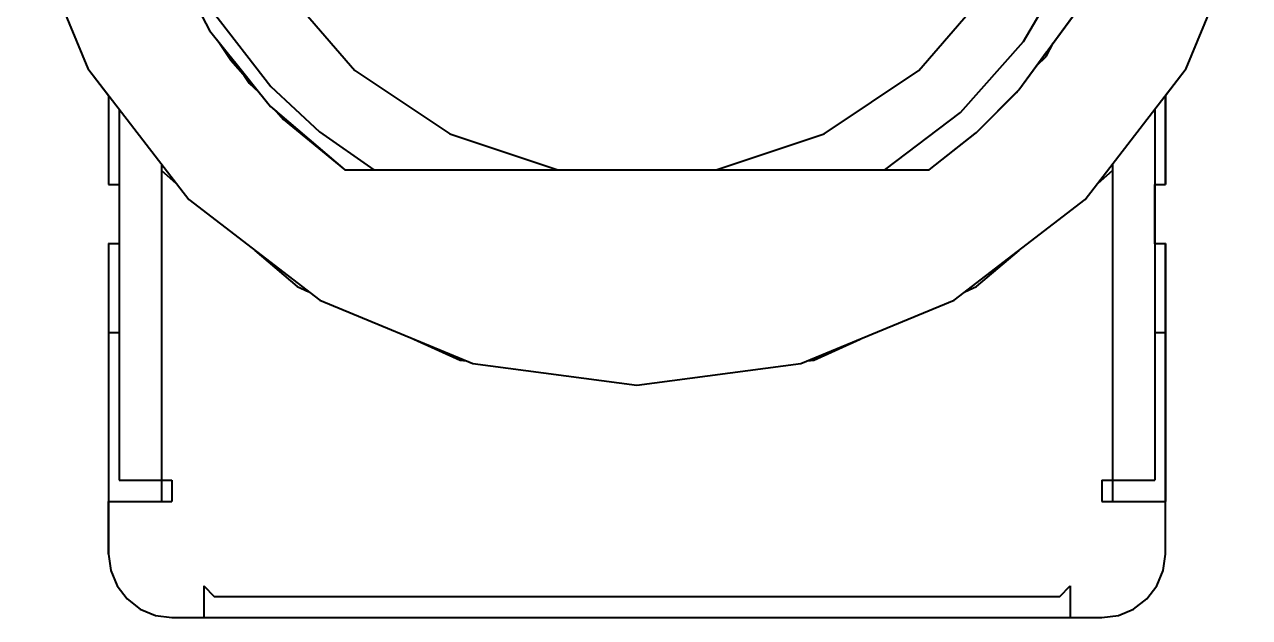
# Model space of a CAD drawing. Extents: x 193 to 1101, y 70 to 664.
# Drawn here: x 593 to 604.59, y 535.95 to 541.57 of the extents above; entities that cross this region are included whole.
import ezdxf

# ---------------------------------------------------------------- set-up
doc = ezdxf.new("R2010")
doc.units = 0
doc.header["$MEASUREMENT"] = 0
doc.layers.add('Основная', color=7, linetype='CONTINUOUS', lineweight=40)

msp = doc.modelspace()

# ---------------------------------------------------------------- linework, layer by layer
at = {"layer": 'Основная'}
for p, q in [((592.996, 542.6), (593.596, 541.152)), ((592.996, 542.6), (593.596, 541.152)), ((592.996, 542.6), (593.596, 541.152)), ((592.996, 542.6), (593.596, 541.152)), ((603.988, 541.152), (604.588, 542.6)), ((603.988, 541.152), (604.588, 542.6)), ((603.988, 541.152), (604.588, 542.6)), ((603.988, 541.152), (604.588, 542.6)), ((594.32, 542.328), (594.748, 541.512)), ((594.32, 542.328), (594.748, 541.512)), ((602.45, 541.406), (602.904, 542.178)), ((602.45, 541.406), (602.904, 542.178)), ((595.416, 541.95), (596.122, 541.132)), ((595.416, 541.95), (596.122, 541.132)), ((601.46, 541.132), (602.166, 541.95)), ((601.46, 541.132), (602.166, 541.95)), ((594.58, 541.832), (594.748, 541.512)), ((594.58, 541.832), (594.748, 541.512)), ((594.774, 541.694), (595.328, 540.98)), ((594.774, 541.694), (595.328, 540.98)), ((602.406, 540.948), (602.95, 541.694)), ((602.406, 540.948), (602.95, 541.694)), ((602.668, 541.306), (602.932, 541.664)), ((602.668, 541.306), (602.932, 541.664)), ((594.748, 541.512), (595.324, 540.79)), ((594.748, 541.512), (594.748, 541.512)), ((594.748, 541.512), (595.134, 541.028)), ((594.748, 541.512), (595.028, 541.16)), ((594.748, 541.512), (594.748, 541.512)), ((594.748, 541.512), (594.748, 541.512)), ((594.748, 541.512), (594.748, 541.512)), ((594.748, 541.512), (594.748, 541.512)), ((594.748, 541.512), (594.748, 541.512)), ((594.748, 541.512), (594.836, 541.4)), ((594.748, 541.512), (594.748, 541.512)), ((594.748, 541.512), (594.836, 541.4)), ((594.748, 541.512), (594.748, 541.512)), ((594.748, 541.512), (594.836, 541.4)), ((594.748, 541.512), (594.748, 541.512)), ((594.748, 541.512), (594.748, 541.512)), ((594.748, 541.512), (594.748, 541.512)), ((594.748, 541.512), (595.324, 540.79)), ((594.748, 541.512), (594.748, 541.512)), ((594.748, 541.512), (595.134, 541.028)), ((594.748, 541.512), (595.028, 541.16)), ((594.748, 541.512), (594.748, 541.512)), ((594.748, 541.512), (594.748, 541.512)), ((594.748, 541.512), (594.748, 541.512)), ((594.748, 541.512), (594.748, 541.512)), ((594.748, 541.512), (594.748, 541.512)), ((594.748, 541.512), (594.836, 541.4)), ((594.748, 541.512), (594.748, 541.512)), ((594.748, 541.512), (594.836, 541.4)), ((594.748, 541.512), (594.748, 541.512)), ((594.748, 541.512), (594.836, 541.4)), ((594.748, 541.512), (594.748, 541.512)), ((594.748, 541.512), (594.748, 541.512)), ((594.748, 541.512), (594.748, 541.512)), ((594.836, 541.4), (594.948, 541.228)), ((594.836, 541.4), (594.948, 541.228)), ((601.854, 540.734), (602.45, 541.406)), ((601.854, 540.734), (602.45, 541.406)), ((602.664, 541.264), (602.73, 541.39)), ((602.664, 541.264), (602.73, 541.39)), ((602.406, 540.948), (602.668, 541.308)), ((602.406, 540.948), (602.668, 541.308)), ((602.406, 540.948), (602.668, 541.308)), ((602.406, 540.948), (602.668, 541.308)), ((602.406, 540.948), (602.668, 541.308)), ((602.406, 540.948), (602.668, 541.308)), ((602.572, 541.176), (602.664, 541.264)), ((602.572, 541.176), (602.664, 541.264)), ((593.596, 541.152), (593.792, 540.896)), ((593.596, 541.152), (594.55, 539.91)), ((593.596, 541.152), (593.792, 540.896)), ((593.596, 541.152), (594.55, 539.91)), ((594.948, 541.228), (595.204, 540.94)), ((594.948, 541.228), (595.204, 540.94)), ((594.984, 541.216), (595.134, 541.028)), ((594.984, 541.216), (595.134, 541.028)), ((596.122, 541.132), (597.02, 540.532)), ((596.122, 541.132), (597.02, 540.532)), ((600.564, 540.532), (601.46, 541.132)), ((600.564, 540.532), (601.46, 541.132)), ((603.034, 539.91), (603.988, 541.152)), ((603.034, 539.91), (603.988, 541.152)), ((603.792, 540.896), (603.988, 541.152)), ((603.792, 540.896), (603.988, 541.152)), ((595.072, 541.088), (595.122, 541.012)), ((595.072, 541.088), (595.122, 541.012)), ((595.092, 541.066), (595.092, 541.058)), ((595.092, 541.066), (595.092, 541.058)), ((595.122, 541.012), (595.212, 540.93)), ((595.122, 541.012), (595.212, 540.93)), ((595.152, 541.006), (595.324, 540.79)), ((595.152, 541.006), (595.324, 540.79)), ((593.792, 540.896), (593.792, 540.052)), ((593.792, 540.896), (593.792, 540.052)), ((593.792, 540.896), (593.792, 540.052)), ((593.792, 540.896), (593.792, 540.052)), ((595.328, 540.98), (595.788, 540.552)), ((595.328, 540.98), (595.788, 540.552)), ((602.004, 540.544), (602.406, 540.948)), ((602.004, 540.544), (602.406, 540.948)), ((602.13, 540.672), (602.384, 540.922)), ((602.13, 540.672), (602.384, 540.922)), ((602.384, 540.922), (602.39, 540.932)), ((602.384, 540.922), (602.39, 540.932)), ((602.388, 540.928), (602.396, 540.938)), ((602.388, 540.928), (602.396, 540.938)), ((602.396, 540.938), (602.4, 540.942)), ((602.396, 540.938), (602.4, 540.942)), ((602.396, 540.938), (602.398, 540.938)), ((602.396, 540.938), (602.398, 540.938)), ((602.398, 540.938), (602.4, 540.942)), ((602.398, 540.938), (602.4, 540.942)), ((602.406, 540.948), (602.406, 540.948)), ((602.406, 540.948), (602.406, 540.948)), ((602.406, 540.948), (602.406, 540.948)), ((602.406, 540.948), (602.406, 540.948)), ((602.406, 540.948), (602.406, 540.948)), ((602.406, 540.948), (602.406, 540.948)), ((602.406, 540.948), (602.406, 540.948)), ((602.406, 540.948), (602.406, 540.948)), ((602.406, 540.948), (602.406, 540.948)), ((602.406, 540.948), (602.406, 540.948)), ((602.406, 540.948), (602.406, 540.948)), ((602.406, 540.948), (602.406, 540.948)), ((602.406, 540.948), (602.406, 540.948)), ((602.406, 540.948), (602.406, 540.948)), ((602.406, 540.948), (602.406, 540.948)), ((602.406, 540.948), (602.406, 540.948)), ((602.406, 540.948), (602.406, 540.948)), ((602.406, 540.948), (602.406, 540.948)), ((602.406, 540.948), (602.406, 540.948)), ((602.406, 540.948), (602.406, 540.948)), ((602.406, 540.948), (602.406, 540.948)), ((602.406, 540.948), (602.406, 540.948)), ((602.406, 540.948), (602.406, 540.948)), ((602.406, 540.948), (602.406, 540.948)), ((602.406, 540.948), (602.406, 540.948)), ((602.406, 540.948), (602.406, 540.948)), ((602.406, 540.948), (602.406, 540.948)), ((602.406, 540.948), (602.406, 540.948)), ((602.406, 540.948), (602.406, 540.948)), ((602.406, 540.948), (602.406, 540.948)), ((602.406, 540.948), (602.406, 540.948)), ((602.406, 540.948), (602.406, 540.948)), ((602.406, 540.948), (602.406, 540.948)), ((602.406, 540.948), (602.406, 540.948)), ((602.406, 540.948), (602.406, 540.948)), ((602.406, 540.948), (602.406, 540.948)), ((603.792, 540.052), (603.792, 540.896)), ((603.792, 540.896), (603.792, 540.052)), ((603.792, 540.052), (603.792, 540.896)), ((603.792, 540.896), (603.792, 540.052)), ((595.324, 540.79), (596.026, 540.192)), ((595.324, 540.79), (595.324, 540.79)), ((595.324, 540.79), (596.026, 540.192)), ((595.324, 540.79), (595.324, 540.79)), ((595.324, 540.79), (596.026, 540.192)), ((595.324, 540.79), (595.324, 540.79)), ((595.324, 540.79), (595.324, 540.79)), ((595.324, 540.79), (595.324, 540.79)), ((595.324, 540.79), (595.324, 540.79)), ((595.324, 540.79), (595.324, 540.79)), ((595.324, 540.79), (595.324, 540.79)), ((595.324, 540.79), (595.324, 540.79)), ((595.324, 540.79), (595.324, 540.79)), ((595.324, 540.79), (595.324, 540.79)), ((595.324, 540.79), (595.324, 540.79)), ((595.324, 540.79), (595.324, 540.79)), ((595.324, 540.79), (595.382, 540.742)), ((595.324, 540.79), (595.324, 540.79)), ((595.324, 540.79), (595.324, 540.79)), ((595.324, 540.79), (596.026, 540.192)), ((595.324, 540.79), (595.324, 540.79)), ((595.324, 540.79), (596.026, 540.192)), ((595.324, 540.79), (595.324, 540.79)), ((595.324, 540.79), (596.026, 540.192)), ((595.324, 540.79), (595.324, 540.79)), ((595.324, 540.79), (595.324, 540.79)), ((595.324, 540.79), (595.324, 540.79)), ((595.324, 540.79), (595.324, 540.79)), ((595.324, 540.79), (595.324, 540.79)), ((595.324, 540.79), (595.324, 540.79)), ((595.324, 540.79), (595.324, 540.79)), ((595.324, 540.79), (595.324, 540.79)), ((595.324, 540.79), (595.324, 540.79)), ((595.324, 540.79), (595.324, 540.79)), ((595.324, 540.79), (595.324, 540.79)), ((595.324, 540.79), (595.382, 540.742)), ((595.324, 540.79), (595.324, 540.79)), ((595.324, 540.79), (595.324, 540.79)), ((593.892, 540.766), (593.892, 537.252)), ((593.892, 540.766), (593.892, 537.252)), ((595.382, 540.742), (595.446, 540.668)), ((595.382, 540.742), (595.446, 540.668)), ((595.446, 540.668), (596.026, 540.192)), ((595.446, 540.668), (596.026, 540.192)), ((601.136, 540.192), (601.854, 540.734)), ((601.136, 540.192), (601.854, 540.734)), ((602.004, 540.546), (602.13, 540.672)), ((602.004, 540.546), (602.13, 540.672)), ((602.004, 540.546), (602.13, 540.672)), ((602.004, 540.546), (602.13, 540.672)), ((602.004, 540.546), (602.13, 540.672)), ((602.004, 540.546), (602.13, 540.672)), ((603.692, 540.766), (603.692, 537.252)), ((603.692, 540.766), (603.692, 537.252)), ((595.788, 540.552), (596.302, 540.192)), ((595.788, 540.552), (596.302, 540.192)), ((601.558, 540.192), (602.004, 540.544)), ((601.558, 540.192), (602.004, 540.544)), ((601.992, 540.534), (601.998, 540.54)), ((601.992, 540.534), (601.998, 540.54)), ((601.994, 540.538), (601.998, 540.54)), ((601.994, 540.538), (601.998, 540.54)), ((601.998, 540.54), (602.002, 540.542)), ((601.998, 540.54), (602, 540.542)), ((601.998, 540.54), (602.002, 540.542)), ((601.998, 540.54), (602, 540.542)), ((601.998, 540.54), (601.998, 540.54)), ((601.998, 540.54), (601.998, 540.54)), ((602.004, 540.546), (602.004, 540.546)), ((602.004, 540.546), (602.004, 540.546)), ((602.004, 540.546), (602.004, 540.546)), ((602.004, 540.546), (602.004, 540.546)), ((602.004, 540.546), (602.004, 540.546)), ((602.004, 540.546), (602.004, 540.546)), ((602.004, 540.546), (602.004, 540.546)), ((602.004, 540.546), (602.004, 540.546)), ((602.004, 540.546), (602.004, 540.546)), ((602.004, 540.544), (602.004, 540.546)), ((602.004, 540.546), (602.004, 540.546)), ((602.004, 540.546), (602.004, 540.546)), ((602.004, 540.544), (602.004, 540.546)), ((602.004, 540.546), (602.004, 540.546)), ((602.004, 540.544), (602.004, 540.546)), ((602.004, 540.546), (602.004, 540.546)), ((602.004, 540.546), (602.004, 540.546)), ((602.004, 540.546), (602.004, 540.546)), ((602.004, 540.546), (602.004, 540.546)), ((602.004, 540.546), (602.004, 540.546)), ((602.004, 540.546), (602.004, 540.546)), ((602.004, 540.546), (602.004, 540.546)), ((602.004, 540.546), (602.004, 540.546)), ((602.004, 540.546), (602.004, 540.546)), ((602.004, 540.544), (602.004, 540.546)), ((602.004, 540.546), (602.004, 540.546)), ((602.004, 540.546), (602.004, 540.546)), ((602.004, 540.544), (602.004, 540.546)), ((602.004, 540.546), (602.004, 540.546)), ((602.004, 540.544), (602.004, 540.546)), ((602.004, 540.544), (602.004, 540.544)), ((602.004, 540.544), (602.004, 540.544)), ((597.02, 540.532), (598.044, 540.192)), ((597.02, 540.532), (598.044, 540.192)), ((599.54, 540.192), (600.564, 540.532)), ((599.54, 540.192), (600.564, 540.532)), ((601.558, 540.192), (601.992, 540.534)), ((601.558, 540.192), (601.992, 540.534)), ((594.292, 540.244), (594.292, 540.184)), ((594.292, 540.244), (594.292, 540.184)), ((594.292, 540.244), (594.292, 540.184)), ((594.292, 540.244), (594.292, 540.184)), ((596.026, 540.192), (596.302, 540.192)), ((596.026, 540.192), (596.302, 540.192)), ((596.302, 540.192), (597.21, 540.192)), ((596.302, 540.192), (597.21, 540.192)), ((597.076, 540.192), (600.508, 540.192)), ((597.076, 540.192), (600.508, 540.192)), ((597.21, 540.192), (598.044, 540.192)), ((597.21, 540.192), (598.044, 540.192)), ((598.044, 540.192), (599.54, 540.192)), ((598.044, 540.192), (599.54, 540.192)), ((599.54, 540.192), (600.308, 540.192)), ((599.54, 540.192), (600.308, 540.192)), ((600.308, 540.192), (601.136, 540.192)), ((600.308, 540.192), (601.136, 540.192)), ((601.136, 540.192), (601.558, 540.192)), ((601.136, 540.192), (601.558, 540.192)), ((603.292, 540.244), (603.292, 540.184)), ((603.292, 540.244), (603.292, 540.184)), ((603.292, 540.244), (603.292, 540.184)), ((603.292, 540.244), (603.292, 540.184)), ((594.292, 540.184), (594.428, 540.066)), ((594.292, 540.184), (594.292, 537.252)), ((594.292, 540.184), (594.428, 540.066)), ((594.292, 540.184), (594.292, 537.252)), ((603.156, 540.066), (603.292, 540.184)), ((603.156, 540.066), (603.292, 540.184)), ((603.292, 540.184), (603.292, 537.252)), ((603.292, 540.184), (603.292, 537.252)), ((593.792, 540.052), (593.892, 540.052)), ((593.792, 540.052), (593.892, 540.052)), ((593.792, 540.052), (593.892, 540.052)), ((593.792, 540.052), (593.892, 540.052)), ((593.892, 540.052), (593.892, 539.49)), ((593.892, 540.052), (593.892, 539.49)), ((603.692, 539.49), (603.692, 540.052)), ((603.692, 540.052), (603.792, 540.052)), ((603.692, 540.052), (603.792, 540.052)), ((603.692, 539.49), (603.692, 540.052)), ((603.692, 540.052), (603.792, 540.052)), ((603.692, 540.052), (603.792, 540.052)), ((594.55, 539.91), (595.792, 538.956)), ((594.55, 539.91), (595.792, 538.956)), ((601.792, 538.956), (603.034, 539.91)), ((601.792, 538.956), (603.034, 539.91)), ((593.892, 539.49), (593.792, 539.494)), ((593.792, 539.494), (593.792, 536.552)), ((593.792, 539.494), (593.792, 538.652)), ((593.792, 539.494), (593.892, 539.49)), ((593.892, 539.49), (593.792, 539.494)), ((593.792, 539.494), (593.792, 536.552)), ((593.792, 539.494), (593.792, 538.652)), ((593.792, 539.494), (593.892, 539.49)), ((603.792, 539.494), (603.692, 539.49)), ((603.692, 539.49), (603.792, 539.494)), ((603.792, 539.494), (603.692, 539.49)), ((603.692, 539.49), (603.792, 539.494)), ((603.792, 536.552), (603.792, 539.494)), ((603.792, 539.494), (603.792, 538.652)), ((603.792, 536.552), (603.792, 539.494)), ((603.792, 539.494), (603.792, 538.652)), ((595.176, 539.428), (595.578, 539.086)), ((595.176, 539.428), (595.578, 539.086)), ((602.006, 539.086), (602.408, 539.428)), ((602.006, 539.086), (602.408, 539.428)), ((595.578, 539.086), (595.688, 539.036)), ((595.578, 539.086), (595.688, 539.036)), ((601.896, 539.036), (602.006, 539.086)), ((601.896, 539.036), (602.006, 539.086)), ((595.792, 538.956), (597.238, 538.356)), ((595.792, 538.956), (597.238, 538.356)), ((600.344, 538.356), (601.792, 538.956)), ((600.344, 538.356), (601.792, 538.956)), ((593.792, 538.652), (593.892, 538.652)), ((593.792, 538.652), (593.792, 537.052)), ((593.792, 538.652), (593.892, 538.652)), ((593.792, 538.652), (593.792, 537.052)), ((596.68, 538.588), (597.118, 538.39)), ((596.68, 538.588), (597.118, 538.39)), ((600.466, 538.39), (600.904, 538.588)), ((600.466, 538.39), (600.904, 538.588)), ((600.862, 538.57), (600.862, 538.57)), ((600.862, 538.57), (600.862, 538.57)), ((603.692, 538.652), (603.792, 538.652)), ((603.692, 538.652), (603.792, 538.652)), ((603.792, 538.652), (603.792, 537.052)), ((603.792, 538.652), (603.792, 537.052)), ((596.848, 538.512), (596.864, 538.512)), ((596.848, 538.512), (596.864, 538.512)), ((600.72, 538.512), (600.736, 538.512)), ((600.72, 538.512), (600.736, 538.512)), ((597.026, 538.432), (597.056, 538.432)), ((597.026, 538.432), (597.056, 538.432)), ((597.118, 538.39), (597.178, 538.382)), ((597.118, 538.39), (597.178, 538.382)), ((597.238, 538.356), (598.792, 538.152)), ((597.238, 538.356), (598.792, 538.152)), ((598.792, 538.152), (600.344, 538.356)), ((598.792, 538.152), (600.344, 538.356)), ((600.406, 538.382), (600.466, 538.39)), ((600.406, 538.382), (600.466, 538.39)), ((600.528, 538.432), (600.558, 538.432)), ((600.528, 538.432), (600.558, 538.432)), ((593.892, 537.252), (593.906, 537.252)), ((593.892, 537.252), (593.906, 537.252)), ((593.906, 537.252), (593.946, 537.252)), ((593.906, 537.252), (593.946, 537.252)), ((593.946, 537.252), (594.008, 537.252)), ((593.946, 537.252), (594.008, 537.252)), ((594.008, 537.252), (594.092, 537.252)), ((594.008, 537.252), (594.092, 537.252)), ((594.092, 537.252), (594.188, 537.252)), ((594.092, 537.252), (594.188, 537.252)), ((594.188, 537.252), (594.292, 537.252)), ((594.188, 537.252), (594.292, 537.252)), ((594.292, 537.252), (594.392, 537.252)), ((594.292, 537.252), (594.292, 537.052)), ((594.292, 537.252), (594.392, 537.252)), ((594.292, 537.252), (594.292, 537.052)), ((594.392, 537.252), (594.392, 537.052)), ((594.392, 537.252), (594.392, 537.052)), ((603.192, 537.252), (603.292, 537.252)), ((603.192, 537.252), (603.192, 537.052)), ((603.192, 537.252), (603.292, 537.252)), ((603.192, 537.252), (603.192, 537.052)), ((603.292, 537.252), (603.292, 537.052)), ((603.292, 537.252), (603.396, 537.252)), ((603.292, 537.252), (603.292, 537.052)), ((603.292, 537.252), (603.396, 537.252)), ((603.396, 537.252), (603.492, 537.252)), ((603.396, 537.252), (603.492, 537.252)), ((603.492, 537.252), (603.574, 537.252)), ((603.492, 537.252), (603.574, 537.252)), ((603.574, 537.252), (603.638, 537.252)), ((603.574, 537.252), (603.638, 537.252)), ((603.638, 537.252), (603.678, 537.252)), ((603.638, 537.252), (603.678, 537.252)), ((603.678, 537.252), (603.692, 537.252)), ((603.678, 537.252), (603.692, 537.252)), ((593.792, 536.552), (593.792, 537.052)), ((593.792, 537.052), (594.392, 537.052)), ((593.792, 536.552), (593.792, 537.052)), ((593.792, 537.052), (594.392, 537.052)), ((603.192, 537.052), (603.792, 537.052)), ((603.192, 537.052), (603.792, 537.052)), ((603.792, 536.552), (603.792, 537.052)), ((603.792, 536.552), (603.792, 537.052)), ((593.792, 536.552), (593.812, 536.396)), ((593.792, 536.552), (593.812, 536.396)), ((593.792, 536.552), (593.812, 536.396)), ((593.792, 536.552), (593.812, 536.396)), ((603.772, 536.396), (603.792, 536.552)), ((603.772, 536.396), (603.792, 536.552)), ((603.772, 536.396), (603.792, 536.552)), ((603.772, 536.396), (603.792, 536.552)), ((593.812, 536.396), (593.872, 536.252)), ((593.812, 536.396), (593.872, 536.252)), ((593.812, 536.396), (593.872, 536.252)), ((593.812, 536.396), (593.872, 536.252)), ((603.712, 536.252), (603.772, 536.396)), ((603.712, 536.252), (603.772, 536.396)), ((603.712, 536.252), (603.772, 536.396)), ((603.712, 536.252), (603.772, 536.396)), ((593.872, 536.252), (593.968, 536.128)), ((593.872, 536.252), (593.968, 536.128)), ((593.872, 536.252), (593.968, 536.128)), ((593.872, 536.252), (593.968, 536.128)), ((594.692, 536.252), (594.792, 536.152)), ((594.692, 536.252), (594.692, 535.952)), ((594.692, 536.252), (594.792, 536.152)), ((594.692, 536.252), (594.692, 535.952)), ((602.792, 536.152), (602.892, 536.252)), ((602.792, 536.152), (602.892, 536.252)), ((602.892, 536.252), (602.892, 535.952)), ((602.892, 536.252), (602.892, 535.952)), ((603.616, 536.128), (603.712, 536.252)), ((603.616, 536.128), (603.712, 536.252)), ((603.616, 536.128), (603.712, 536.252)), ((603.616, 536.128), (603.712, 536.252)), ((594.792, 536.152), (602.792, 536.152)), ((594.792, 536.152), (602.792, 536.152)), ((593.968, 536.128), (594.092, 536.032)), ((593.968, 536.128), (594.092, 536.032)), ((593.968, 536.128), (594.092, 536.032)), ((593.968, 536.128), (594.092, 536.032)), ((594.092, 536.032), (594.236, 535.972)), ((594.092, 536.032), (594.236, 535.972)), ((594.092, 536.032), (594.236, 535.972)), ((594.092, 536.032), (594.236, 535.972)), ((603.348, 535.972), (603.492, 536.032)), ((603.348, 535.972), (603.492, 536.032)), ((603.348, 535.972), (603.492, 536.032)), ((603.348, 535.972), (603.492, 536.032)), ((603.492, 536.032), (603.616, 536.128)), ((603.492, 536.032), (603.616, 536.128)), ((603.492, 536.032), (603.616, 536.128)), ((603.492, 536.032), (603.616, 536.128)), ((594.236, 535.972), (594.392, 535.952)), ((594.236, 535.972), (594.392, 535.952)), ((594.236, 535.972), (594.392, 535.952)), ((594.236, 535.972), (594.392, 535.952)), ((594.392, 535.952), (603.192, 535.952)), ((594.392, 535.952), (594.692, 535.952)), ((594.392, 535.952), (603.192, 535.952)), ((594.392, 535.952), (594.692, 535.952)), ((594.692, 535.952), (602.892, 535.952)), ((594.692, 535.952), (602.892, 535.952)), ((602.892, 535.952), (603.192, 535.952)), ((602.892, 535.952), (603.192, 535.952)), ((603.192, 535.952), (603.348, 535.972)), ((603.192, 535.952), (603.348, 535.972)), ((603.192, 535.952), (603.348, 535.972)), ((603.192, 535.952), (603.348, 535.972))]:
    msp.add_line(p, q, dxfattribs=at)

doc.saveas('drawing.dxf')
